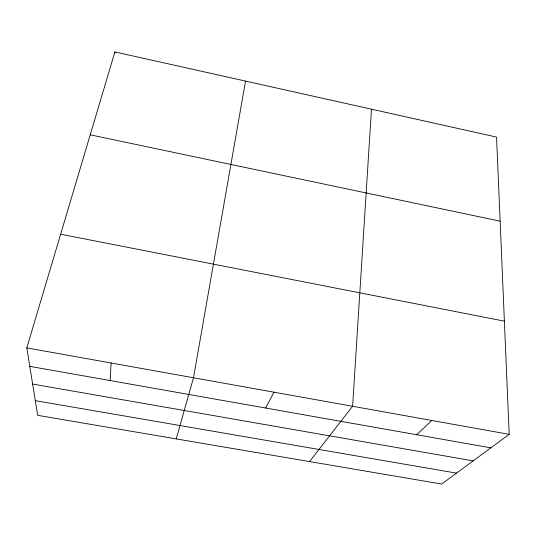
<?xml version="1.0" encoding="UTF-8"?>
<svg xmlns="http://www.w3.org/2000/svg" width="536" height="536" viewBox="0 0 536 536"><rect width="100%" height="100%" fill="white"/><g stroke="black" fill="none" stroke-linecap="round" stroke-linejoin="round"><path stroke-width="0.8" d="M114.838 53.607L114.898 51.945L496.55 137.082L509.2 434.341L441.691 484.055L37.688 415.34L26.8 347.884L114.898 51.945M110.161 380.567L111.12 362.999M371.475 109.183L352.614 406.275L309.527 461.576M245.542 81.09L193.483 377.759L176.23 438.904M265.655 408.05L273.956 392.178M416.693 434.736L431.808 420.472M35.316 400.647L456.525 473.134M32.642 384.071L473.181 460.866M29.782 366.363L490.862 447.841M26.8 347.884L509.2 434.341M60.642 234.205L504.383 321.151M90.229 134.817L500.128 221.174"/></g></svg>
